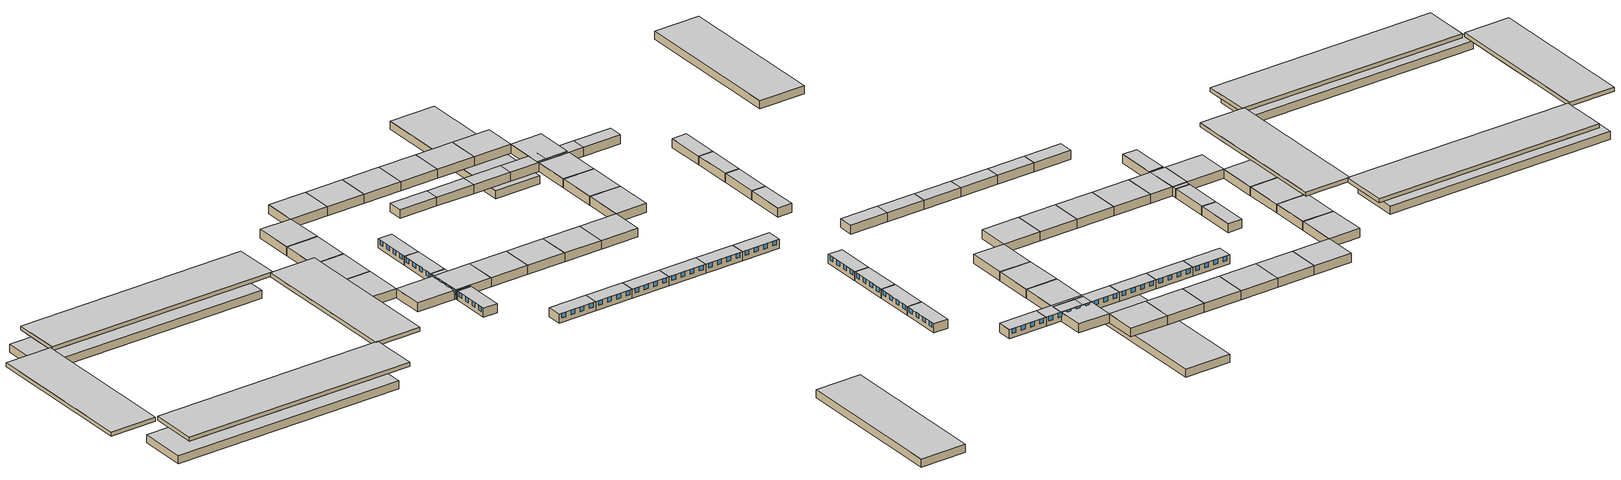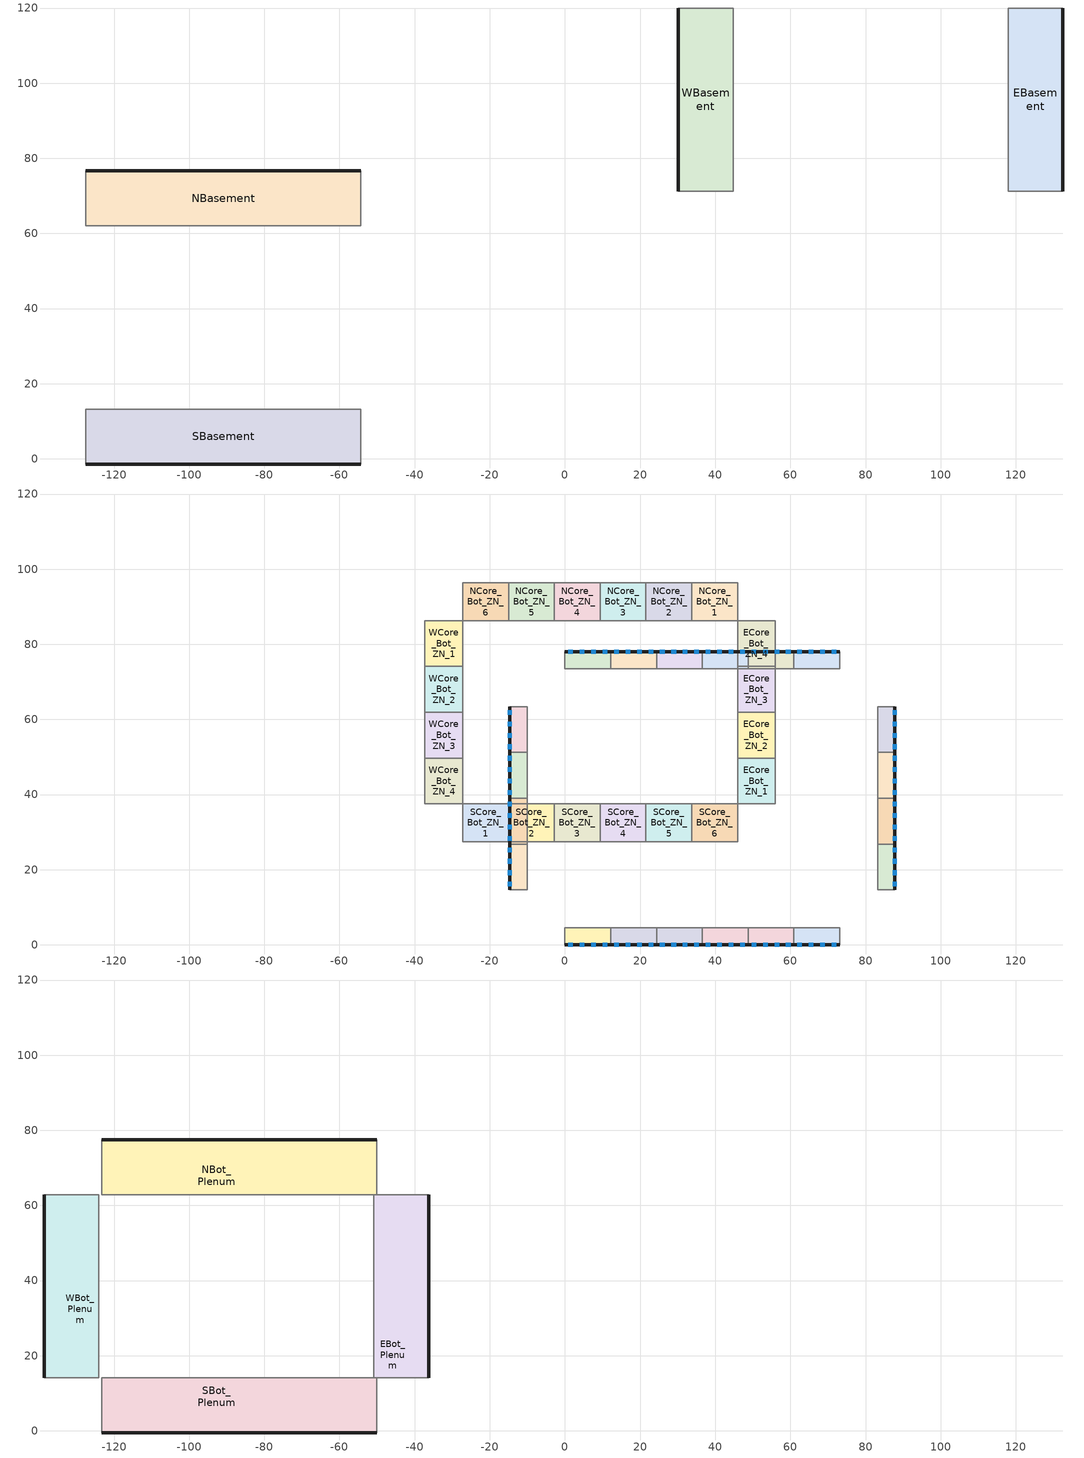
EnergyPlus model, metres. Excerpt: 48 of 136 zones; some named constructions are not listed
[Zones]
SBasement
 floor othersidecoefficients (ext-slab): -54.31,13.27 -54.31,-1.36 -127.46,-1.36 -127.46,13.27 z-2.44
 wall adiabatic (int_wall): -54.31,-1.36 -54.31,13.27 -127.46,13.27 -127.46,-1.36 z-2.44:0
 wall othersidecoefficients (Underground Wall Non-res): -127.46,-1.36 -54.31,-1.36 z-2.44:0
 ceiling adiabatic (INT-FLOOR-UNDERSIDE): -127.46,13.27 -127.46,-1.36 -54.31,-1.36 -54.31,13.27 z0
NBasement
 floor othersidecoefficients (ext-slab): -54.31,76.67 -54.31,62.04 -127.46,62.04 -127.46,76.67 z-2.44
 wall adiabatic (int_wall): -127.46,76.67 -127.46,62.04 -54.31,62.04 -54.31,76.67 z-2.44:0
 wall othersidecoefficients (Underground Wall Non-res): -54.31,76.67 -127.46,76.67 z-2.44:0
 ceiling adiabatic (INT-FLOOR-UNDERSIDE): -127.46,76.67 -127.46,62.04 -54.31,62.04 -54.31,76.67 z0
WBasement
 floor othersidecoefficients (ext-slab): 44.77,120 44.77,71.23 30.14,71.23 30.14,120 z-2.44
 wall adiabatic (int_wall): 30.14,71.23 44.77,71.23 44.77,120 30.14,120 z-2.44:0
 wall othersidecoefficients (Underground Wall Non-res): 30.14,120 30.14,71.23 z-2.44:0
 ceiling adiabatic (INT-FLOOR-UNDERSIDE): 30.14,120 30.14,71.23 44.77,71.23 44.77,120 z0
EBasement
 floor othersidecoefficients (ext-slab): 132.56,120 132.56,71.23 117.93,71.23 117.93,120 z-2.44
 wall adiabatic (int_wall): 132.56,120 117.93,120 117.93,71.23 132.56,71.23 z-2.44:0
 wall othersidecoefficients (Underground Wall Non-res): 132.56,71.23 132.56,120 z-2.44:0
 ceiling adiabatic (INT-FLOOR-UNDERSIDE): 117.93,120 117.93,71.23 132.56,71.23 132.56,120 z0
WExt_Bot_ZN_1
 floor adiabatic (int_slab_floor): -10.06,63.4 -10.06,51.21 -14.63,51.21 -14.63,63.4 z0
 wall outside (T24NRWallMetalFrame): -14.63,63.4 -14.63,51.21 z0:2.74
 wall adiabatic (int_wall): -14.63,51.21 -10.06,51.21 -10.06,63.4 -14.63,63.4 z0:2.74
 window (CFS_Glz_807): -14.63,53.34 -14.63,52.12 / -14.63,56.39 -14.63,55.17 / -14.63,59.44 -14.63,58.22 / -14.63,62.48 -14.63,61.26 z1.37:2.74
 ceiling adiabatic (DropCeiling): -14.63,63.4 -14.63,51.21 -10.06,51.21 -10.06,63.4 z2.74
WCore_Bot_ZN_3
 floor adiabatic (int_slab_floor): -27.21,61.92 -27.21,49.73 -37.27,49.73 -37.27,61.92 z0
 wall adiabatic (int_wall): -37.27,61.92 -37.27,49.73 -27.21,49.73 -27.21,61.92 -37.27,61.92 z0:2.74
 ceiling adiabatic (DropCeiling): -37.27,61.92 -37.27,49.73 -27.21,49.73 -27.21,61.92 z2.74
WCore_Bot_ZN_1
 floor adiabatic (int_slab_floor): -27.21,86.3 -27.21,74.11 -37.27,74.11 -37.27,86.3 z0
 wall adiabatic (int_wall): -37.27,86.3 -37.27,74.11 -27.21,74.11 -27.21,86.3 -37.27,86.3 z0:2.74
 ceiling adiabatic (DropCeiling): -37.27,86.3 -37.27,74.11 -27.21,74.11 -27.21,86.3 z2.74
ECore_Bot_ZN_1
 floor adiabatic (int_slab_floor): 56,49.73 56,37.54 45.94,37.54 45.94,49.73 z0
 wall adiabatic (int_wall): 56,37.54 56,49.73 45.94,49.73 45.94,37.54 56,37.54 z0:2.74
 ceiling adiabatic (DropCeiling): 45.94,49.73 45.94,37.54 56,37.54 56,49.73 z2.74
ECore_Bot_ZN_4
 floor adiabatic (int_slab_floor): 56,86.3 56,74.11 45.94,74.11 45.94,86.3 z0
 wall adiabatic (int_wall): 56,74.11 56,86.3 45.94,86.3 45.94,74.11 56,74.11 z0:2.74
 ceiling adiabatic (DropCeiling): 45.94,86.3 45.94,74.11 56,74.11 56,86.3 z2.74
EExt_Bot_ZN_2
 floor adiabatic (int_slab_floor): 87.78,39.01 87.78,26.82 83.21,26.82 83.21,39.01 z0
 wall outside (T24NRWallMetalFrame): 87.78,26.82 87.78,39.01 z0:2.74
 wall adiabatic (int_wall): 87.78,39.01 83.21,39.01 83.21,26.82 87.78,26.82 z0:2.74
 window (CFS_Glz_807): 87.78,27.74 87.78,28.96 / 87.78,30.78 87.78,32 / 87.78,33.83 87.78,35.05 / 87.78,36.88 87.78,38.1 z1.37:2.74
 ceiling adiabatic (DropCeiling): 83.21,39.01 83.21,26.82 87.78,26.82 87.78,39.01 z2.74
EExt_Bot_ZN_4
 floor adiabatic (int_slab_floor): 87.78,63.4 87.78,51.21 83.21,51.21 83.21,63.4 z0
 wall outside (T24NRWallMetalFrame): 87.78,51.21 87.78,63.4 z0:2.74
 wall adiabatic (int_wall): 87.78,63.4 83.21,63.4 83.21,51.21 87.78,51.21 z0:2.74
 window (CFS_Glz_807): 87.78,52.12 87.78,53.34 / 87.78,55.17 87.78,56.39 / 87.78,58.22 87.78,59.44 / 87.78,61.26 87.78,62.48 z1.37:2.74
 ceiling adiabatic (DropCeiling): 83.21,63.4 83.21,51.21 87.78,51.21 87.78,63.4 z2.74
EExt_Bot_ZN_3
 floor adiabatic (int_slab_floor): 87.78,51.21 87.78,39.01 83.21,39.01 83.21,51.21 z0
 wall outside (T24NRWallMetalFrame): 87.78,39.01 87.78,51.21 z0:2.74
 wall adiabatic (int_wall): 87.78,51.21 83.21,51.21 83.21,39.01 87.78,39.01 z0:2.74
 window (CFS_Glz_807): 87.78,39.93 87.78,41.15 / 87.78,42.98 87.78,44.2 / 87.78,46.02 87.78,47.24 / 87.78,49.07 87.78,50.29 z1.37:2.74
 ceiling adiabatic (DropCeiling): 83.21,51.21 83.21,39.01 87.78,39.01 87.78,51.21 z2.74
EExt_Bot_ZN_1
 floor adiabatic (int_slab_floor): 87.78,26.82 87.78,14.63 83.21,14.63 83.21,26.82 z0
 wall outside (T24NRWallMetalFrame): 87.78,14.63 87.78,26.82 z0:2.74
 wall adiabatic (int_wall): 87.78,26.82 83.21,26.82 83.21,14.63 87.78,14.63 z0:2.74
 window (CFS_Glz_807): 87.78,15.54 87.78,16.76 / 87.78,18.59 87.78,19.81 / 87.78,21.64 87.78,22.86 / 87.78,24.69 87.78,25.91 z1.37:2.74
 ceiling adiabatic (DropCeiling): 83.21,26.82 83.21,14.63 87.78,14.63 87.78,26.82 z2.74
SExt_Bot_ZN_6
 floor adiabatic (int_slab_floor): 73.15,4.57 73.15,0 60.96,0 60.96,4.57 z0
 wall outside (T24NRWallMetalFrame): 60.96,0 73.15,0 z0:2.74
 wall adiabatic (int_wall): 73.15,0 73.15,4.57 60.96,4.57 60.96,0 z0:2.74
 window (CFS_Glz_807): 61.87,0 63.09,0 / 64.92,0 66.14,0 / 67.97,0 69.19,0 / 71.02,0 72.24,0 z1.37:2.74
 ceiling adiabatic (DropCeiling): 60.96,4.57 60.96,0 73.15,0 73.15,4.57 z2.74
SExt_Bot_ZN_4
 floor adiabatic (int_slab_floor): 48.77,4.57 48.77,0 36.58,0 36.58,4.57 z0
 wall outside (T24NRWallMetalFrame): 36.58,0 48.77,0 z0:2.74
 wall adiabatic (int_wall): 48.77,0 48.77,4.57 36.58,4.57 36.58,0 z0:2.74
 window (CFS_Glz_807): 37.49,0 38.71,0 / 40.54,0 41.76,0 / 43.59,0 44.81,0 / 46.63,0 47.85,0 z1.37:2.74
 ceiling adiabatic (DropCeiling): 36.58,4.57 36.58,0 48.77,0 48.77,4.57 z2.74
SCore_Bot_ZN_4
 floor adiabatic (int_slab_floor): 21.56,37.54 21.56,27.48 9.37,27.48 9.37,37.54 z0
 wall adiabatic (int_wall): 9.37,27.48 21.56,27.48 21.56,37.54 9.37,37.54 9.37,27.48 z0:2.74
 ceiling adiabatic (DropCeiling): 9.37,37.54 9.37,27.48 21.56,27.48 21.56,37.54 z2.74
SCore_Bot_ZN_2
 floor adiabatic (int_slab_floor): -2.82,37.54 -2.82,27.48 -15.02,27.48 -15.02,37.54 z0
 wall adiabatic (int_wall): -15.02,27.48 -2.82,27.48 -2.82,37.54 -15.02,37.54 -15.02,27.48 z0:2.74
 ceiling adiabatic (DropCeiling): -15.02,37.54 -15.02,27.48 -2.82,27.48 -2.82,37.54 z2.74
SCore_Bot_ZN_5
 floor adiabatic (int_slab_floor): 33.75,37.54 33.75,27.48 21.56,27.48 21.56,37.54 z0
 wall adiabatic (int_wall): 21.56,27.48 33.75,27.48 33.75,37.54 21.56,37.54 21.56,27.48 z0:2.74
 ceiling adiabatic (DropCeiling): 21.56,37.54 21.56,27.48 33.75,27.48 33.75,37.54 z2.74
SCore_Bot_ZN_3
 floor adiabatic (int_slab_floor): 9.37,37.54 9.37,27.48 -2.82,27.48 -2.82,37.54 z0
 wall adiabatic (int_wall): -2.82,27.48 9.37,27.48 9.37,37.54 -2.82,37.54 -2.82,27.48 z0:2.74
 ceiling adiabatic (DropCeiling): -2.82,37.54 -2.82,27.48 9.37,27.48 9.37,37.54 z2.74
SCore_Bot_ZN_6
 floor adiabatic (int_slab_floor): 45.94,37.54 45.94,27.48 33.75,27.48 33.75,37.54 z0
 wall adiabatic (int_wall): 33.75,27.48 45.94,27.48 45.94,37.54 33.75,37.54 33.75,27.48 z0:2.74
 ceiling adiabatic (DropCeiling): 33.75,37.54 33.75,27.48 45.94,27.48 45.94,37.54 z2.74
SExt_Bot_ZN_3
 floor adiabatic (int_slab_floor): 36.58,4.57 36.58,0 24.38,0 24.38,4.57 z0
 wall outside (T24NRWallMetalFrame): 24.38,0 36.58,0 z0:2.74
 wall adiabatic (int_wall): 36.58,0 36.58,4.57 24.38,4.57 24.38,0 z0:2.74
 window (CFS_Glz_807): 25.3,0 26.52,0 / 28.35,0 29.57,0 / 31.39,0 32.61,0 / 34.44,0 35.66,0 z1.37:2.74
 ceiling adiabatic (DropCeiling): 24.38,4.57 24.38,0 36.58,0 36.58,4.57 z2.74
NExt_Bot_ZN_5
 floor adiabatic (int_slab_floor): 24.38,78.03 24.38,73.46 12.19,73.46 12.19,78.03 z0
 wall outside (T24NRWallMetalFrame): 24.38,78.03 12.19,78.03 z0:2.74
 wall adiabatic (int_wall): 12.19,78.03 12.19,73.46 24.38,73.46 24.38,78.03 z0:2.74
 window (CFS_Glz_807): 14.33,78.03 13.11,78.03 / 17.37,78.03 16.15,78.03 / 20.42,78.03 19.2,78.03 / 23.47,78.03 22.25,78.03 z1.37:2.74
 ceiling adiabatic (DropCeiling): 12.19,78.03 12.19,73.46 24.38,73.46 24.38,78.03 z2.74
NExt_Bot_ZN_6
 floor adiabatic (int_slab_floor): 12.19,78.03 12.19,73.46 0,73.46 0,78.03 z0
 wall outside (T24NRWallMetalFrame): 12.19,78.03 0,78.03 z0:2.74
 wall adiabatic (int_wall): 0,78.03 0,73.46 12.19,73.46 12.19,78.03 z0:2.74
 window (CFS_Glz_807): 2.13,78.03 0.91,78.03 / 5.18,78.03 3.96,78.03 / 8.23,78.03 7.01,78.03 / 11.28,78.03 10.06,78.03 z1.37:2.74
 ceiling adiabatic (DropCeiling): 0,78.03 0,73.46 12.19,73.46 12.19,78.03 z2.74
NExt_Bot_ZN_1
 floor adiabatic (int_slab_floor): 73.15,78.03 73.15,73.46 60.96,73.46 60.96,78.03 z0
 wall outside (T24NRWallMetalFrame): 73.15,78.03 60.96,78.03 z0:2.74
 wall adiabatic (int_wall): 60.96,78.03 60.96,73.46 73.15,73.46 73.15,78.03 z0:2.74
 window (CFS_Glz_807): 63.09,78.03 61.87,78.03 / 66.14,78.03 64.92,78.03 / 69.19,78.03 67.97,78.03 / 72.24,78.03 71.02,78.03 z1.37:2.74
 ceiling adiabatic (DropCeiling): 60.96,78.03 60.96,73.46 73.15,73.46 73.15,78.03 z2.74
NCore_Bot_ZN_4
 floor adiabatic (int_slab_floor): 9.37,96.36 9.37,86.3 -2.82,86.3 -2.82,96.36 z0
 wall adiabatic (int_wall): 9.37,96.36 -2.82,96.36 -2.82,86.3 9.37,86.3 9.37,96.36 z0:2.74
 ceiling adiabatic (DropCeiling): -2.82,96.36 -2.82,86.3 9.37,86.3 9.37,96.36 z2.74
NExt_Bot_ZN_4
 floor adiabatic (int_slab_floor): 36.58,78.03 36.58,73.46 24.38,73.46 24.38,78.03 z0
 wall outside (T24NRWallMetalFrame): 36.58,78.03 24.38,78.03 z0:2.74
 wall adiabatic (int_wall): 24.38,78.03 24.38,73.46 36.58,73.46 36.58,78.03 z0:2.74
 window (CFS_Glz_807): 26.52,78.03 25.3,78.03 / 29.57,78.03 28.35,78.03 / 32.61,78.03 31.39,78.03 / 35.66,78.03 34.44,78.03 z1.37:2.74
 ceiling adiabatic (DropCeiling): 24.38,78.03 24.38,73.46 36.58,73.46 36.58,78.03 z2.74
SExt_Bot_ZN_1
 floor adiabatic (int_slab_floor): 12.19,4.57 12.19,0 0,0 0,4.57 z0
 wall outside (T24NRWallMetalFrame): 0,0 12.19,0 z0:2.74
 wall adiabatic (int_wall): 12.19,0 12.19,4.57 0,4.57 0,0 z0:2.74
 window (CFS_Glz_807): 0.91,0 2.13,0 / 3.96,0 5.18,0 / 7.01,0 8.23,0 / 10.06,0 11.28,0 z1.37:2.74
 ceiling adiabatic (DropCeiling): 0,4.57 0,0 12.19,0 12.19,4.57 z2.74
NCore_Bot_ZN_3
 floor adiabatic (int_slab_floor): 21.56,96.36 21.56,86.3 9.37,86.3 9.37,96.36 z0
 wall adiabatic (int_wall): 21.56,96.36 9.37,96.36 9.37,86.3 21.56,86.3 21.56,96.36 z0:2.74
 ceiling adiabatic (DropCeiling): 9.37,96.36 9.37,86.3 21.56,86.3 21.56,96.36 z2.74
NExt_Bot_ZN_2
 floor adiabatic (int_slab_floor): 60.96,78.03 60.96,73.46 48.77,73.46 48.77,78.03 z0
 wall outside (T24NRWallMetalFrame): 60.96,78.03 48.77,78.03 z0:2.74
 wall adiabatic (int_wall): 48.77,78.03 48.77,73.46 60.96,73.46 60.96,78.03 z0:2.74
 window (CFS_Glz_807): 50.9,78.03 49.68,78.03 / 53.95,78.03 52.73,78.03 / 57,78.03 55.78,78.03 / 60.05,78.03 58.83,78.03 z1.37:2.74
 ceiling adiabatic (DropCeiling): 48.77,78.03 48.77,73.46 60.96,73.46 60.96,78.03 z2.74
NCore_Bot_ZN_6
 floor adiabatic (int_slab_floor): -15.02,96.36 -15.02,86.3 -27.21,86.3 -27.21,96.36 z0
 wall adiabatic (int_wall): -15.02,96.36 -27.21,96.36 -27.21,86.3 -15.02,86.3 -15.02,96.36 z0:2.74
 ceiling adiabatic (DropCeiling): -27.21,96.36 -27.21,86.3 -15.02,86.3 -15.02,96.36 z2.74
NCore_Bot_ZN_2
 floor adiabatic (int_slab_floor): 33.75,96.36 33.75,86.3 21.56,86.3 21.56,96.36 z0
 wall adiabatic (int_wall): 33.75,96.36 21.56,96.36 21.56,86.3 33.75,86.3 33.75,96.36 z0:2.74
 ceiling adiabatic (DropCeiling): 21.56,96.36 21.56,86.3 33.75,86.3 33.75,96.36 z2.74
NCore_Bot_ZN_1
 floor adiabatic (int_slab_floor): 45.94,96.36 45.94,86.3 33.75,86.3 33.75,96.36 z0
 wall adiabatic (int_wall): 45.94,96.36 33.75,96.36 33.75,86.3 45.94,86.3 45.94,96.36 z0:2.74
 ceiling adiabatic (DropCeiling): 33.75,96.36 33.75,86.3 45.94,86.3 45.94,96.36 z2.74
NCore_Bot_ZN_5
 floor adiabatic (int_slab_floor): -2.82,96.36 -2.82,86.3 -15.02,86.3 -15.02,96.36 z0
 wall adiabatic (int_wall): -2.82,96.36 -15.02,96.36 -15.02,86.3 -2.82,86.3 -2.82,96.36 z0:2.74
 ceiling adiabatic (DropCeiling): -15.02,96.36 -15.02,86.3 -2.82,86.3 -2.82,96.36 z2.74
NExt_Bot_ZN_3
 floor adiabatic (int_slab_floor): 48.77,78.03 48.77,73.46 36.58,73.46 36.58,78.03 z0
 wall outside (T24NRWallMetalFrame): 48.77,78.03 36.58,78.03 z0:2.74
 wall adiabatic (int_wall): 36.58,78.03 36.58,73.46 48.77,73.46 48.77,78.03 z0:2.74
 window (CFS_Glz_807): 38.71,78.03 37.49,78.03 / 41.76,78.03 40.54,78.03 / 44.81,78.03 43.59,78.03 / 47.85,78.03 46.63,78.03 z1.37:2.74
 ceiling adiabatic (DropCeiling): 36.58,78.03 36.58,73.46 48.77,73.46 48.77,78.03 z2.74
SExt_Bot_ZN_5
 floor adiabatic (int_slab_floor): 60.96,4.57 60.96,0 48.77,0 48.77,4.57 z0
 wall outside (T24NRWallMetalFrame): 48.77,0 60.96,0 z0:2.74
 wall adiabatic (int_wall): 60.96,0 60.96,4.57 48.77,4.57 48.77,0 z0:2.74
 window (CFS_Glz_807): 49.68,0 50.9,0 / 52.73,0 53.95,0 / 55.78,0 57,0 / 58.83,0 60.05,0 z1.37:2.74
 ceiling adiabatic (DropCeiling): 48.77,4.57 48.77,0 60.96,0 60.96,4.57 z2.74
ECore_Bot_ZN_3
 floor adiabatic (int_slab_floor): 56,74.11 56,61.92 45.94,61.92 45.94,74.11 z0
 wall adiabatic (int_wall): 56,61.92 56,74.11 45.94,74.11 45.94,61.92 56,61.92 z0:2.74
 ceiling adiabatic (DropCeiling): 45.94,74.11 45.94,61.92 56,61.92 56,74.11 z2.74
ECore_Bot_ZN_2
 floor adiabatic (int_slab_floor): 56,61.92 56,49.73 45.94,49.73 45.94,61.92 z0
 wall adiabatic (int_wall): 56,49.73 56,61.92 45.94,61.92 45.94,49.73 56,49.73 z0:2.74
 ceiling adiabatic (DropCeiling): 45.94,61.92 45.94,49.73 56,49.73 56,61.92 z2.74
WCore_Bot_ZN_2
 floor adiabatic (int_slab_floor): -27.21,74.11 -27.21,61.92 -37.27,61.92 -37.27,74.11 z0
 wall adiabatic (int_wall): -37.27,74.11 -37.27,61.92 -27.21,61.92 -27.21,74.11 -37.27,74.11 z0:2.74
 ceiling adiabatic (DropCeiling): -37.27,74.11 -37.27,61.92 -27.21,61.92 -27.21,74.11 z2.74
WCore_Bot_ZN_4
 floor adiabatic (int_slab_floor): -27.21,49.73 -27.21,37.54 -37.27,37.54 -37.27,49.73 z0
 wall adiabatic (int_wall): -37.27,49.73 -37.27,37.54 -27.21,37.54 -27.21,49.73 -37.27,49.73 z0:2.74
 ceiling adiabatic (DropCeiling): -37.27,49.73 -37.27,37.54 -27.21,37.54 -27.21,49.73 z2.74
WExt_Bot_ZN_3
 floor adiabatic (int_slab_floor): -10.06,39.01 -10.06,26.82 -14.63,26.82 -14.63,39.01 z0
 wall outside (T24NRWallMetalFrame): -14.63,39.01 -14.63,26.82 z0:2.74
 wall adiabatic (int_wall): -14.63,26.82 -10.06,26.82 -10.06,39.01 -14.63,39.01 z0:2.74
 window (CFS_Glz_807): -14.63,28.96 -14.63,27.74 / -14.63,32 -14.63,30.78 / -14.63,35.05 -14.63,33.83 / -14.63,38.1 -14.63,36.88 z1.37:2.74
 ceiling adiabatic (DropCeiling): -14.63,39.01 -14.63,26.82 -10.06,26.82 -10.06,39.01 z2.74
SExt_Bot_ZN_2
 floor adiabatic (int_slab_floor): 24.38,4.57 24.38,0 12.19,0 12.19,4.57 z0
 wall outside (T24NRWallMetalFrame): 12.19,0 24.38,0 z0:2.74
 wall adiabatic (int_wall): 24.38,0 24.38,4.57 12.19,4.57 12.19,0 z0:2.74
 window (CFS_Glz_807): 13.11,0 14.33,0 / 16.15,0 17.37,0 / 19.2,0 20.42,0 / 22.25,0 23.47,0 z1.37:2.74
 ceiling adiabatic (DropCeiling): 12.19,4.57 12.19,0 24.38,0 24.38,4.57 z2.74
WExt_Bot_ZN_4
 floor adiabatic (int_slab_floor): -10.06,26.82 -10.06,14.63 -14.63,14.63 -14.63,26.82 z0
 wall outside (T24NRWallMetalFrame): -14.63,26.82 -14.63,14.63 z0:2.74
 wall adiabatic (int_wall): -14.63,14.63 -10.06,14.63 -10.06,26.82 -14.63,26.82 z0:2.74
 window (CFS_Glz_807): -14.63,16.76 -14.63,15.54 / -14.63,19.81 -14.63,18.59 / -14.63,22.86 -14.63,21.64 / -14.63,25.91 -14.63,24.69 z1.37:2.74
 ceiling adiabatic (DropCeiling): -14.63,26.82 -14.63,14.63 -10.06,14.63 -10.06,26.82 z2.74
WExt_Bot_ZN_2
 floor adiabatic (int_slab_floor): -10.06,51.21 -10.06,39.01 -14.63,39.01 -14.63,51.21 z0
 wall outside (T24NRWallMetalFrame): -14.63,51.21 -14.63,39.01 z0:2.74
 wall adiabatic (int_wall): -14.63,39.01 -10.06,39.01 -10.06,51.21 -14.63,51.21 z0:2.74
 window (CFS_Glz_807): -14.63,41.15 -14.63,39.93 / -14.63,44.2 -14.63,42.98 / -14.63,47.24 -14.63,46.02 / -14.63,50.29 -14.63,49.07 z1.37:2.74
 ceiling adiabatic (DropCeiling): -14.63,51.21 -14.63,39.01 -10.06,39.01 -10.06,51.21 z2.74
SCore_Bot_ZN_1
 floor adiabatic (int_slab_floor): -15.02,37.54 -15.02,27.48 -27.21,27.48 -27.21,37.54 z0
 wall adiabatic (int_wall): -27.21,27.48 -15.02,27.48 -15.02,37.54 -27.21,37.54 -27.21,27.48 z0:2.74
 ceiling adiabatic (DropCeiling): -27.21,37.54 -27.21,27.48 -15.02,27.48 -15.02,37.54 z2.74
SBot_Plenum
 floor adiabatic (DropCeiling): -98.86,4.02 -98.86,-0.55 -111.05,-0.55 -111.05,4.02 z2.74; -98.86,14.08 -98.86,4.02 -111.05,4.02 -111.05,14.08 z2.74; -62.28,4.02 -62.28,-0.55 -74.47,-0.55 -74.47,4.02 z2.74; -62.28,14.08 -62.28,4.02 -74.47,4.02 -74.47,14.08 z2.74; -74.47,4.02 -74.47,-0.55 -86.66,-0.55 -86.66,4.02 z2.74; -74.47,14.08 -74.47,4.02 -86.66,4.02 -86.66,14.08 z2.74; -86.66,4.02 -86.66,-0.55 -98.86,-0.55 -98.86,4.02 z2.74; -86.66,14.08 -86.66,4.02 -98.86,4.02 -98.86,14.08 z2.74; -111.05,14.08 -111.05,4.02 -123.24,4.02 -123.24,14.08 z2.74; -111.05,4.02 -111.05,-0.55 -123.24,-0.55 -123.24,4.02 z2.74; -50.09,14.08 -50.09,4.02 -62.28,4.02 -62.28,14.08 z2.74; -50.09,4.02 -50.09,-0.55 -62.28,-0.55 -62.28,4.02 z2.74
 wall outside (T24NRWallMetalFrame): -123.24,-0.55 -50.09,-0.55 z2.74:3.96
 wall adiabatic (int_wall): -50.09,-0.55 -50.09,14.08 -123.24,14.08 -123.24,-0.55 z2.74:3.96
 ceiling adiabatic (INT-FLOOR-UNDERSIDE): -123.24,14.08 -123.24,-0.55 -50.09,-0.55 -50.09,14.08 z3.96
EBot_Plenum
 floor adiabatic (DropCeiling): -40.8,62.87 -40.8,50.68 -50.85,50.68 -50.85,62.87 z2.74; -36.22,62.87 -36.22,50.68 -40.8,50.68 -40.8,62.87 z2.74; -40.8,50.68 -40.8,38.49 -50.85,38.49 -50.85,50.68 z2.74; -36.22,50.68 -36.22,38.49 -40.8,38.49 -40.8,50.68 z2.74; -36.22,38.49 -36.22,26.3 -40.8,26.3 -40.8,38.49 z2.74; -40.8,38.49 -40.8,26.3 -50.85,26.3 -50.85,38.49 z2.74; -40.8,26.3 -40.8,14.11 -50.85,14.11 -50.85,26.3 z2.74; -36.22,26.3 -36.22,14.11 -40.8,14.11 -40.8,26.3 z2.74
 wall outside (T24NRWallMetalFrame): -36.22,14.11 -36.22,62.87 z2.74:3.96
 wall adiabatic (int_wall): -50.85,14.11 -36.22,14.11 / -36.22,62.87 -50.85,62.87 z2.74:3.96
 wall adiabatic (T24NRWallMetalFrame): -50.85,62.87 -50.85,14.11 z2.74:3.96
 ceiling adiabatic (INT-FLOOR-UNDERSIDE): -50.85,62.87 -50.85,14.11 -36.22,14.11 -36.22,62.87 z3.96
NBot_Plenum
 floor adiabatic (DropCeiling): -62.28,72.9 -62.28,62.84 -74.47,62.84 -74.47,72.9 z2.74; -62.28,77.47 -62.28,72.9 -74.47,72.9 -74.47,77.47 z2.74; -98.86,77.47 -98.86,72.9 -111.05,72.9 -111.05,77.47 z2.74; -98.86,72.9 -98.86,62.84 -111.05,62.84 -111.05,72.9 z2.74; -86.66,72.9 -86.66,62.84 -98.86,62.84 -98.86,72.9 z2.74; -86.66,77.47 -86.66,72.9 -98.86,72.9 -98.86,77.47 z2.74; -74.47,72.9 -74.47,62.84 -86.66,62.84 -86.66,72.9 z2.74; -74.47,77.47 -74.47,72.9 -86.66,72.9 -86.66,77.47 z2.74; -50.09,77.47 -50.09,72.9 -62.28,72.9 -62.28,77.47 z2.74; -50.09,72.9 -50.09,62.84 -62.28,62.84 -62.28,72.9 z2.74; -111.05,72.9 -111.05,62.84 -123.24,62.84 -123.24,72.9 z2.74; -111.05,77.47 -111.05,72.9 -123.24,72.9 -123.24,77.47 z2.74
 wall outside (T24NRWallMetalFrame): -50.09,77.47 -123.24,77.47 z2.74:3.96
 wall adiabatic (int_wall): -123.24,77.47 -123.24,62.84 -50.09,62.84 -50.09,77.47 z2.74:3.96
 ceiling adiabatic (INT-FLOOR-UNDERSIDE): -123.24,77.47 -123.24,62.84 -50.09,62.84 -50.09,77.47 z3.96
WBot_Plenum
 floor adiabatic (DropCeiling): -124.01,26.3 -124.01,14.11 -134.06,14.11 -134.06,26.3 z2.74; -134.06,26.3 -134.06,14.11 -138.64,14.11 -138.64,26.3 z2.74; -134.06,38.49 -134.06,26.3 -138.64,26.3 -138.64,38.49 z2.74; -124.01,38.49 -124.01,26.3 -134.06,26.3 -134.06,38.49 z2.74; -134.06,50.68 -134.06,38.49 -138.64,38.49 -138.64,50.68 z2.74; -124.01,50.68 -124.01,38.49 -134.06,38.49 -134.06,50.68 z2.74; -124.01,62.87 -124.01,50.68 -134.06,50.68 -134.06,62.87 z2.74; -134.06,62.87 -134.06,50.68 -138.64,50.68 -138.64,62.87 z2.74
 wall outside (T24NRWallMetalFrame): -138.64,62.87 -138.64,14.11 z2.74:3.96
 wall adiabatic (int_wall): -138.64,14.11 -124.01,14.11 -124.01,62.87 -138.64,62.87 z2.74:3.96
 ceiling adiabatic (INT-FLOOR-UNDERSIDE): -138.64,62.87 -138.64,14.11 -124.01,14.11 -124.01,62.87 z3.96
